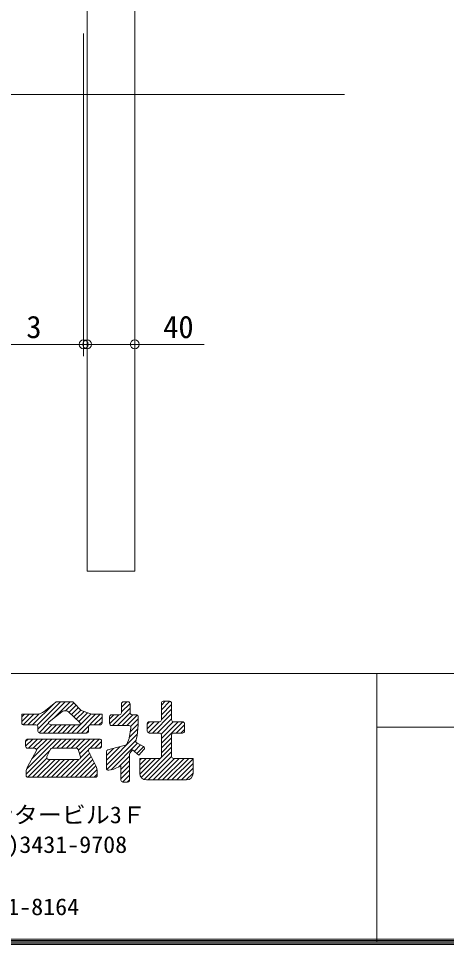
# Model space of a CAD drawing. Units: millimetres at full size; details may follow other scales. Extents: x -600 to 2301, y -735 to 832.
# Drawn here: x -294.2 to -222.3, y -424.2 to -268.9 of the extents above; entities that cross this region are included whole.
import ezdxf
from ezdxf.enums import TextEntityAlignment as Align

# ---------------------------------------------------------------- set-up
doc = ezdxf.new("R2010")
doc.units = ezdxf.units.MM
doc.header["$LTSCALE"] = 3
doc.header["$PDMODE"] = 32
doc.header["$PDSIZE"] = 1.5
doc.layers.add('0-0_アンカー', color=7, linetype='Continuous', lineweight=18)
doc.layers.add('0-F_WAKU', color=7, linetype='Continuous', lineweight=18)
doc.styles.add('ＭＳ ゴシック', font='')
doc.styles.get('ＭＳ ゴシック').set_extended_font_data('MS Gothic')

msp = doc.modelspace()

# ---------------------------------------------------------------- linework, layer by layer
at = {"layer": '0-0_アンカー'}
for p, q in [((-274.669, 126.404), (-274.669, -361.596)), ((-282.669, -86.296), (-282.669, -361.596)), ((-282.669, -361.596), (-274.669, -361.596)), ((-291.077, -387.436), (-287.135, -383.494)), ((-290.927, -388.082), (-286.34, -383.494)), ((-288.335, -386.285), (-285.544, -383.494)), ((-286.285, -385.031), (-284.903, -383.648)), ((-276.905, -384.401), (-275.998, -383.494)), ((-270.211, -384.071), (-269.544, -383.404)), ((-270.211, -384.866), (-268.756, -383.411)), ((-291.818, -387.381), (-288.233, -383.796)), ((-285.715, -385.256), (-284.517, -384.059)), ((-285.308, -385.644), (-284.132, -384.469)), ((-284.9, -386.032), (-283.747, -384.879)), ((-284.492, -386.42), (-283.188, -385.116)), ((-278.385, -387.472), (-275.458, -384.545)), ((-276.905, -385.196), (-275.466, -383.757)), ((-270.211, -385.661), (-268.492, -383.943)), ((-270.211, -386.457), (-268.492, -384.738)), ((-293.641, -386.023), (-293.192, -385.573)), ((-293.641, -386.818), (-292.396, -385.573)), ((-293.395, -387.368), (-291.601, -385.573)), ((-292.613, -387.381), (-290.738, -385.506)), ((-285.219, -388.737), (-281.993, -385.511)), ((-284.423, -388.737), (-281.259, -385.573)), ((-284.085, -386.807), (-282.599, -385.322)), ((-283.628, -388.737), (-280.464, -385.573)), ((-281.476, -387.381), (-280.162, -386.067)), ((-278.895, -386.391), (-278.168, -385.664)), ((-278.891, -387.183), (-277.372, -385.664)), ((-277.589, -387.472), (-275.457, -385.339)), ((-276.793, -387.472), (-274.986, -385.664)), ((-275.998, -387.472), (-274.247, -385.721)), ((-275.37, -387.639), (-274.101, -386.369)), ((-271.695, -388.737), (-268.492, -385.534)), ((-270.9, -388.737), (-268.492, -386.329)), ((-290.748, -388.698), (-289.141, -387.092)), ((-289.992, -388.737), (-288.62, -387.365)), ((-289.196, -388.737), (-287.84, -387.381)), ((-288.401, -388.737), (-287.045, -387.381)), ((-287.605, -388.737), (-286.249, -387.381)), ((-286.81, -388.737), (-285.454, -387.381)), ((-286.014, -388.737), (-284.658, -387.381)), ((-280.681, -387.381), (-280.162, -386.862)), ((-275.609, -389.468), (-274.165, -388.025)), ((-275.441, -388.505), (-274.101, -387.165)), ((-272.563, -387.218), (-272.183, -386.839)), ((-272.563, -388.014), (-271.388, -386.839)), ((-272.426, -388.672), (-270.592, -386.839)), ((-270.262, -388.895), (-268.202, -386.834)), ((-270.211, -389.639), (-267.41, -386.839)), ((-270.211, -390.434), (-266.618, -386.842)), ((-267.718, -388.737), (-266.321, -387.34)), ((-266.922, -388.737), (-266.321, -388.135)), ((-293.008, -390.162), (-292.577, -389.732)), ((-293.006, -390.956), (-291.782, -389.732)), ((-292.819, -394.746), (-287.804, -389.732)), ((-292.523, -391.268), (-290.986, -389.732)), ((-291.952, -393.084), (-288.599, -389.732)), ((-291.727, -391.268), (-290.191, -389.732)), ((-291.177, -391.514), (-289.395, -389.732)), ((-288.545, -391.268), (-287.009, -389.732)), ((-287.75, -391.268), (-286.213, -389.732)), ((-286.954, -391.268), (-285.418, -389.732)), ((-286.159, -391.268), (-284.622, -389.732)), ((-285.363, -391.268), (-283.827, -389.732)), ((-284.568, -391.268), (-283.031, -389.732)), ((-284.13, -391.626), (-282.236, -389.732)), ((-283.954, -392.245), (-281.44, -389.732)), ((-282.832, -388.737), (-282.424, -388.328)), ((-282.189, -391.276), (-280.645, -389.732)), ((-279.438, -394.094), (-274.253, -388.909)), ((-270.211, -391.23), (-268.492, -389.511)), ((-281.386, -391.268), (-280.252, -390.135)), ((-280.59, -391.268), (-280.252, -390.93)), ((-279.438, -393.298), (-277.164, -391.024)), ((-279.438, -392.503), (-278.254, -391.319)), ((-279.383, -394.834), (-274.463, -389.914)), ((-278.65, -394.896), (-274.209, -390.455)), ((-274.769, -391.811), (-273.687, -390.729)), ((-274.335, -392.173), (-273.17, -391.007)), ((-273.58, -396.19), (-268.492, -391.102)), ((-270.211, -392.025), (-268.492, -390.307)), ((-292.918, -395.64), (-288.948, -391.671)), ((-292.628, -396.146), (-289.44, -392.959)), ((-286.268, -396.15), (-282.237, -392.12)), ((-285.472, -396.15), (-281.976, -392.654)), ((-283.805, -392.892), (-282.444, -391.531)), ((-277.393, -394.435), (-275.548, -392.59)), ((-273.119, -396.525), (-268.492, -391.898)), ((-272.401, -396.602), (-268.488, -392.69)), ((-291.836, -396.15), (-288.853, -393.167)), ((-291.041, -396.15), (-288.057, -393.167)), ((-290.245, -396.15), (-287.262, -393.167)), ((-289.449, -396.15), (-286.466, -393.167)), ((-288.654, -396.15), (-285.671, -393.167)), ((-287.858, -396.15), (-284.875, -393.167)), ((-287.063, -396.15), (-284.075, -393.161)), ((-284.676, -396.15), (-281.715, -393.189)), ((-283.881, -396.15), (-281.455, -393.723)), ((-283.085, -396.15), (-281.194, -394.259)), ((-276.995, -394.833), (-275.548, -393.385)), ((-276.995, -395.628), (-275.548, -394.181)), ((-273.829, -393.258), (-273.557, -392.986)), ((-273.829, -394.053), (-272.762, -392.986)), ((-273.829, -394.849), (-271.967, -392.986)), ((-273.817, -395.632), (-271.171, -392.986)), ((-271.605, -396.602), (-267.989, -392.986)), ((-270.809, -396.602), (-267.194, -392.986)), ((-270.014, -396.602), (-266.398, -392.986)), ((-269.219, -396.602), (-265.603, -392.986)), ((-268.423, -396.602), (-264.873, -393.052)), ((-267.628, -396.602), (-264.873, -393.848)), ((-282.29, -396.15), (-281.005, -394.865)), ((-281.495, -396.15), (-280.976, -395.631)), ((-276.995, -396.424), (-275.548, -394.976)), ((-276.731, -396.955), (-275.548, -395.772)), ((-266.832, -396.602), (-264.873, -394.643)), ((-266.036, -396.602), (-264.873, -395.438)), ((-275.944, -396.963), (-275.548, -396.567))]:
    msp.add_line(p, q, dxfattribs=at)
at = {"layer": '0-0_アンカー', "color": 4, "lineweight": 9}
for p, q in [((-283.269, -271.396), (-283.269, -325.536)), ((-239.481, -281.596), (-559.424, -281.596)), ((-283.269, -323.537), (-481.269, -323.537)), ((-478.269, -323.537), (-286.269, -323.537)), ((-286.269, -323.537), (-293.935, -323.537)), ((-274.669, -323.537), (-282.669, -323.537)), ((-279.669, -323.537), (-276.669, -323.537)), ((-279.669, -323.537), (-277.669, -323.537)), ((-274.669, -323.537), (-263.002, -323.537)), ((-289.869, -385.093), (-287.942, -383.566)), ((-287.735, -383.494), (-285.191, -383.494)), ((-284.948, -383.599), (-283.69, -384.94)), ((-275.791, -383.494), (-276.572, -383.494)), ((-268.825, -383.404), (-269.878, -383.404)), ((-289.065, -386.864), (-286.904, -385.151)), ((-286.559, -385.031), (-286.174, -385.031)), ((-285.791, -385.184), (-283.918, -386.966)), ((-283.69, -384.94), (-282.237, -385.449)), ((-276.905, -383.827), (-276.905, -385.331)), ((-275.458, -385.331), (-275.458, -383.827)), ((-270.211, -383.737), (-270.211, -386.506)), ((-268.492, -386.506), (-268.492, -383.737)), ((-280.162, -385.573), (-281.504, -385.573)), ((-280.162, -387.048), (-280.162, -385.573)), ((-278.895, -385.997), (-278.895, -387.139)), ((-277.238, -385.664), (-278.562, -385.664)), ((-274.434, -385.664), (-275.125, -385.664)), ((-293.308, -387.381), (-291.26, -387.381)), ((-290.927, -387.714), (-290.927, -388.404)), ((-288.993, -387.25), (-288.569, -387.381)), ((-288.569, -387.381), (-284.141, -387.381)), ((-284.005, -387.339), (-284.141, -387.381)), ((-282.424, -388.404), (-282.424, -387.714)), ((-282.091, -387.381), (-280.495, -387.381)), ((-278.562, -387.472), (-275.657, -387.472)), ((-275.639, -389.641), (-275.329, -387.862)), ((-274.282, -389.189), (-274.101, -387.381)), ((-272.563, -387.172), (-272.563, -388.404)), ((-270.544, -386.839), (-272.23, -386.839)), ((-266.654, -386.839), (-268.159, -386.839)), ((-266.321, -388.404), (-266.321, -387.172)), ((-280.585, -389.732), (-292.675, -389.732)), ((-290.594, -388.737), (-282.757, -388.737)), ((-276.029, -390.576), (-275.639, -389.641)), ((-274.282, -389.189), (-274.49, -390.02)), ((-272.23, -388.737), (-270.544, -388.737)), ((-270.211, -389.07), (-270.211, -392.653)), ((-268.492, -392.653), (-268.492, -389.07)), ((-268.159, -388.737), (-266.654, -388.737)), ((-293.008, -390.065), (-293.008, -390.935)), ((-292.675, -391.268), (-291.498, -391.268)), ((-288.546, -391.268), (-284.484, -391.268)), ((-282.12, -391.268), (-280.585, -391.268)), ((-280.252, -390.935), (-280.252, -390.065)), ((-279.19, -391.565), (-277.719, -391.178)), ((-277.719, -391.178), (-276.247, -390.769)), ((-274.321, -390.396), (-273.219, -390.975)), ((-291.208, -391.765), (-292.631, -394.286)), ((-288.847, -391.458), (-289.434, -392.69)), ((-283.811, -392.742), (-284.164, -391.51)), ((-281.201, -394.242), (-282.419, -391.747)), ((-279.438, -391.887), (-279.438, -394.653)), ((-275.548, -396.63), (-275.548, -392.32)), ((-275.487, -392.127), (-275.079, -391.553)), ((-289.133, -393.167), (-284.132, -393.167)), ((-278.172, -394.794), (-276.995, -394.251)), ((-276.995, -394.251), (-276.995, -396.63)), ((-273.829, -392.986), (-273.829, -395.492)), ((-270.544, -392.986), (-273.829, -392.986)), ((-264.873, -392.986), (-268.159, -392.986)), ((-264.873, -395.492), (-264.873, -392.986)), ((-292.918, -395.377), (-292.918, -395.817)), ((-280.976, -395.817), (-280.976, -395.216)), ((-279.035, -394.979), (-278.172, -394.794)), ((-292.585, -396.15), (-281.309, -396.15)), ((-276.662, -396.963), (-275.881, -396.963)), ((-272.719, -396.602), (-265.983, -396.602))]:
    msp.add_line(p, q, dxfattribs=at)
for points in [[(-282.669, -323.537), (-283.269, -323.537), (-282.669, -323.537)], [(-291.248, -385.573), (-293.641, -385.573), (-293.641, -387.048)], [(-274.11, -387.472), (-274.101, -387.472), (-274.101, -385.997)], [(-273.13, -391.497), (-274.01, -392.444), (-275.079, -391.553)]]:
    msp.add_lwpolyline(points, dxfattribs=at)
for centre, radius, start, end in [((-287.735, -383.827), 0.333, 90, 128.397), ((-285.191, -383.827), 0.333, 43.174, 90), ((-276.572, -383.827), 0.333, 90, 180), ((-275.791, -383.827), 0.333, 0, 90), ((-269.878, -383.737), 0.333, 90, 180), ((-268.825, -383.737), 0.333, 0, 90), ((-291.248, -383.353), 2.22, 270, 308.397), ((-286.559, -385.586), 0.555, 90, 128.397), ((-286.174, -385.586), 0.555, 46.418, 90), ((-281.504, -383.353), 2.22, 250.723, 270), ((-278.562, -385.997), 0.333, 90, 180), ((-277.238, -385.331), 0.333, 270, 0), ((-275.125, -385.331), 0.333, 180, 270), ((-274.434, -385.997), 0.333, 0, 90), ((-270.544, -386.506), 0.333, 270, 0), ((-268.159, -386.506), 0.333, 180, 270), ((-293.308, -387.048), 0.333, 180, 270), ((-291.26, -387.714), 0.333, 0, 90), ((-288.927, -387.038), 0.222, 128.397, 252.74), ((-284.071, -387.127), 0.222, 287.26, 46.418), ((-282.091, -387.714), 0.333, 90, 180), ((-280.495, -387.048), 0.333, 270, 0), ((-278.562, -387.139), 0.333, 180, 270), ((-275.657, -387.805), 0.333, 350.127, 90), ((-272.23, -387.172), 0.333, 90, 180), ((-266.654, -387.172), 0.333, 0, 90), ((-292.675, -390.065), 0.333, 90, 180), ((-290.594, -388.404), 0.333, 180, 270), ((-282.757, -388.404), 0.333, 270, 0), ((-280.585, -390.065), 0.333, 0, 90), ((-272.23, -388.404), 0.333, 180, 270), ((-270.544, -389.07), 0.333, 0, 90), ((-268.159, -389.07), 0.333, 90, 180), ((-266.654, -388.404), 0.333, 270, 0), ((-292.675, -390.935), 0.333, 180, 270), ((-291.498, -391.601), 0.333, 330.554, 90), ((-288.546, -391.601), 0.333, 90, 154.52), ((-284.484, -391.601), 0.333, 15.957, 90), ((-282.12, -391.601), 0.333, 90, 206.02), ((-280.585, -390.935), 0.333, 270, 0), ((-276.336, -390.448), 0.333, 285.513, 337.365), ((-274.166, -390.101), 0.333, 165.954, 242.259), ((-273.374, -391.27), 0.333, 317.1, 62.259), ((-289.133, -392.834), 0.333, 154.52, 270), ((-284.132, -392.834), 0.333, 270, 15.957), ((-279.105, -391.887), 0.333, 104.733, 180), ((-275.215, -392.32), 0.333, 144.618, 180), ((-270.544, -392.653), 0.333, 270, 0), ((-268.159, -392.653), 0.333, 180, 270), ((-290.698, -395.377), 2.22, 150.554, 180), ((-283.196, -395.216), 2.22, 0, 26.02), ((-292.585, -395.817), 0.333, 180, 270), ((-281.309, -395.817), 0.333, 270, 0), ((-279.105, -394.653), 0.333, 180, 282.086), ((-272.719, -395.492), 1.11, 180, 270), ((-265.983, -395.492), 1.11, 270, 0), ((-276.662, -396.63), 0.333, 180, 270), ((-275.881, -396.63), 0.333, 270, 0)]:
    msp.add_arc(centre, radius, start, end, dxfattribs=at)
at = {"layer": '0-0_アンカー', "color": 4}
for p in [(-283.269, -323.537), (-282.669, -323.537), (-274.669, -323.537)]:
    msp.add_point(p, dxfattribs=at)
at = {"layer": '0-F_WAKU'}
for p, q in [((-600, -378.75), (600, -378.75)), ((-234, -378.75), (-234, -423.75)), ((-234, -387.75), (-121.5, -387.75)), ((-600.225, -423.975), (600.225, -423.975)), ((-600, -423.75), (600, -423.75)), ((-599.775, -423.525), (599.775, -423.525)), ((-599.55, -423.3), (599.55, -423.3)), ((-600.45, -424.2), (600.45, -424.2))]:
    msp.add_line(p, q, dxfattribs=at)

# ---------------------------------------------------------------- texts
at = {"layer": '0-0_アンカー', "color": 3, "style": 'ＭＳ ゴシック'}
for s, p in [('3', (-292.882, -323.609)), ('40', (-269.896, -323.609))]:
    msp.add_text(s, height=3.754, dxfattribs=at).set_placement(p, align=Align.BOTTOM_LEFT)
at = {"layer": '0-0_アンカー', "color": 4, "style": 'ＭＳ ゴシック', "width": 1.05}
for s, p in [('本社〒105-0004東京都港区新橋5-8-11新橋エンタービル3Ｆ', (-379.583, -404.705)), ('TEL.東京(03)3431-9713(代）  FAX.(03)3431-9708', (-366.477, -409.688)), ('TEL.(048)932-3853(代）  FAX.(048)931-8164', (-366.477, -420.122))]:
    msp.add_text(s, height=2.815, dxfattribs=at).set_placement(p, align=Align.BOTTOM_LEFT)

doc.saveas('drawing.dxf')
